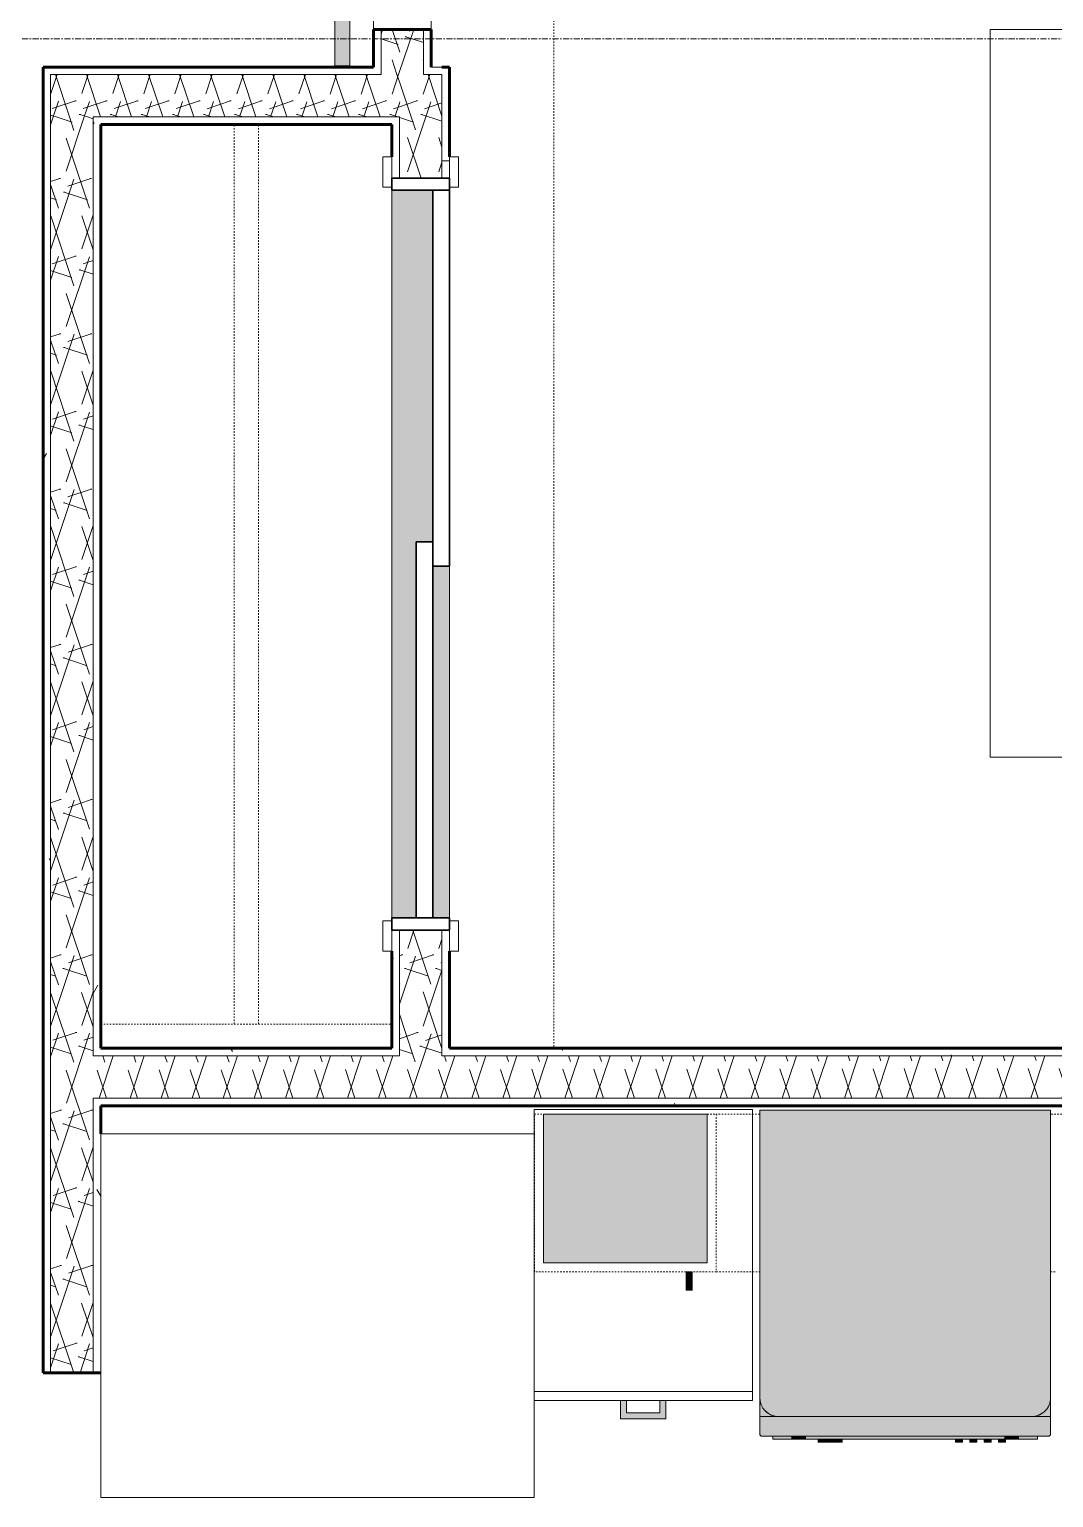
# Model space of a CAD drawing. Header units: inches. Extents: x -4169 to -1846, y 9706 to 12377.
# Drawn here: x -2675.9 to -2591.4, y 11414.9 to 11536 of the extents above; entities that cross this region are included whole.
import ezdxf

# ---------------------------------------------------------------- set-up
doc = ezdxf.new("R2010")
doc.units = ezdxf.units.IN
doc.header["$MEASUREMENT"] = 0
doc.linetypes.add('Dash', pattern=[0.25, 0.125, -0.125])
doc.linetypes.add('Grid Line 1_2_', pattern=[0.875, 0.5, -0.125, 0.125, -0.125])
for name, color, linetype, lineweight in [('0-1', 7, 'Continuous', 5), ('0-2', 50, 'Continuous', 18), ('A-DOOR-1', 250, 'Continuous', 9), ('A-DOOR-2', 90, 'Continuous', 30), ('A-DOOR-3', 135, 'Continuous', 18), ('A-DOOR-4', 50, 'Continuous', 18), ('A-DOOR-5', 10, 'Continuous', 60), ('A-DOOR-FRAM-1', 90, 'Continuous', 30), ('A-WALL-1', 8, 'Continuous', 5), ('A-WALL-4', 10, 'Continuous', 60), ('A-WALL-5', 50, 'Continuous', 18), ('A-WALL-PATT-1', 250, 'Continuous', 9), ('A-WALL-PATT-2', 253, 'Continuous', 9), ('I-FURN-1', 250, 'Continuous', 9), ('I-FURN-HDLN-1', 250, 'Dash', 9), ('Q-CASE-1', 9, 'Continuous', 9), ('Q-CASE-3', 250, 'Continuous', 9), ('Q-CASE-4', 250, 'Dash', 9), ('Q-CASE-5', 254, 'Continuous', 9), ('Q-CASE-HDLN-1', 250, 'Dash', 9), ('Q-SPCQ-1', 250, 'Continuous', 9), ('Q-SPCQ-2', 55, 'Continuous', 9), ('S-GRID-1', 1, 'Grid Line 1_2_', 9)]:
    doc.layers.add(name, color=color, linetype=linetype, lineweight=lineweight)
pattern_1 = [(0, (0, 0), (20.48, 5.12), [0.845, -14.515, 0.845, -14.515, -81.92]), (0, (0, 0), (20.48, 5.12), [-30.72, 0.845, -29.875, 0.845, -14.515, -35.84]), (0, (0, 0), (20.48, 5.12), [-76.8, 0.845, -9.395, 0.845, -24.755]), (120, (7.68, 2.56), (-14.67405, 15.1762003), [0.845, -14.515, 0.845, -14.515, -81.92]), (120, (7.68, 2.56), (-14.67405, 15.1762003), [-30.72, 0.845, -29.875, 0.845, -14.515, -35.84]), (120, (7.68, 2.56), (-14.67405, 15.1762003), [-76.8, 0.845, -9.395, 0.845, -24.755]), (240, (10.24, 12.8), (-5.80595, -20.2962003), [0.845, -14.515, 0.845, -14.515, -81.92]), (240, (10.24, 12.8), (-5.80595, -20.2962003), [-30.72, 0.845, -29.875, 0.845, -14.515, -35.84]), (240, (10.24, 12.8), (-5.80595, -20.2962003), [-76.8, 0.845, -9.395, 0.845, -24.755])]
pattern_2 = [(161.57, (0.32, 0.32), (-2.560496185, -0.000537386), [0, -18.214, 2.022, 0]), (18.43, (-0.32, 0.32), (-2.560496185, 0.000537386), [0, -18.214, 2.022, 0]), (108.43, (0.32, 0.32), (1.27922091, -6.400876726), [6.07, -14.166]), (71.57, (-0.32, 0.32), (1.27922091, 6.400876726), [6.07, -14.166])]

# ---------------------------------------------------------------- blocks, each defined once
blk = doc.blocks.new('SLIDING - FLUSH - 5-0 x 6-8-2636081-ENLARGED RCP - 2ND FLOOR PLAN')
at = {"layer": 'A-DOOR-1'}
for p, q in [((-30.25, 3), (-32.75, 3)), ((-32.75, 3), (-32.75, 2.25)), ((-30.25, 2.25), (-30.25, 3)), ((32.75, 3), (30.25, 3)), ((30.25, 3), (30.25, 2.25)), ((32.75, 2.25), (32.75, 3)), ((-32.75, 2.25), (-30.25, 2.25)), ((30.25, 2.25), (32.75, 2.25)), ((-30.25, -2.5), (-32.75, -2.5)), ((-32.75, -2.5), (-32.75, -3.25)), ((-32.75, -3.25), (-30.25, -3.25)), ((-30.25, -3.25), (-30.25, -2.5)), ((32.75, -2.5), (30.25, -2.5)), ((30.25, -2.5), (30.25, -3.25)), ((30.25, -3.25), (32.75, -3.25)), ((32.75, -3.25), (32.75, -2.5))]:
    blk.add_line(p, q, dxfattribs=at)
at = {"layer": 'A-DOOR-2'}
for p, q in [((1, 2.25), (-30, 2.25)), ((-30, 2.25), (-30, 0.88)), ((1, 0.88), (1, 2.25)), ((-30, 0.88), (1, 0.88)), ((30, 0.88), (-1, 0.88)), ((-1, 0.88), (-1, -0.5)), ((30, -0.5), (30, 0.88)), ((-1, -0.5), (30, -0.5))]:
    blk.add_line(p, q, dxfattribs=at)
at = {"layer": 'A-DOOR-FRAM-1'}
for p, q in [((-30, 2.25), (-31, 2.25)), ((-31, 2.25), (-31, -2.5)), ((-30, -2.5), (-30, 2.25)), ((30, 2.25), (30, -2.5)), ((31, 2.25), (30, 2.25)), ((31, -2.5), (31, 2.25)), ((-31, -2.5), (-30, -2.5)), ((30, -2.5), (31, -2.5))]:
    blk.add_line(p, q, dxfattribs=at)
blk = doc.blocks.new('Refrigerator_-_Side-by-Side_6047 - 36_ X 30_-1372843-ENLARGED RCP - 2ND FLOOR PLAN')
at = {"layer": 'Q-SPCQ-1'}
for p, q in [((-17.88, 15.58), (17.87, 15.58)), ((-17.88, -14.42), (-17.88, 15.58)), ((17.87, 15.58), (17.87, -14.42)), ((17.87, -14.42), (-17.88, -14.42))]:
    blk.add_line(p, q, dxfattribs=at)
blk = doc.blocks.new('Dishwasher_15404 - 34_ counter-547918-ENLARGED RCP - 2ND FLOOR PLAN')
at = {"layer": 'Q-SPCQ-2'}
for points in [[(0, 0), (23.68, 0), (24.08, 0.05), (24.46, 0.21), (24.83, 0.52), (25.04, 0.79), (25.2, 1.17), (25.25, 1.57), (25.25, 22.43), (25.17, 22.9), (24.98, 23.29), (24.74, 23.58), (24.46, 23.79), (24.08, 23.95), (23.68, 24), (0, 24), (0, 3.67)], [(25.25, 0), (26.73, 0.01), (26.82, 0.06), (26.87, 0.2), (26.85, 23.86), (26.82, 23.94), (26.68, 24), (25.25, 24), (25.25, 0.42)], [(27.12, 21.39), (27.12, 22.91), (26.87, 22.91), (26.87, 21.39)], [(26.87, 20.19), (27.12, 20.19), (27.12, 21.39), (26.87, 21.39), (26.87, 20.22)], [(27.12, 3.81), (27.12, 20.19), (26.87, 20.19), (26.87, 3.81)], [(27.12, 19.69), (27.37, 19.69), (27.37, 20.28), (27.12, 20.28), (27.12, 20.19)], [(27.37, 18.51), (27.37, 19.1), (27.12, 19.1), (27.12, 18.51)], [(27.37, 17.33), (27.37, 17.92), (27.12, 17.92), (27.12, 17.33)], [(27.37, 16.15), (27.37, 16.74), (27.12, 16.74), (27.12, 16.15)], [(27.37, 5.81), (27.37, 6.79), (27.12, 6.79), (27.12, 5.81)], [(27.12, 4.82), (27.37, 4.82), (27.37, 5.81), (27.12, 5.81), (27.12, 4.86)], [(26.87, 2.61), (27.12, 2.61), (27.12, 3.81), (26.87, 3.81), (26.87, 2.63)], [(27.12, 1.09), (27.12, 2.61), (26.87, 2.61), (26.87, 1.09)]]:
    blk.add_hatch(color=256, dxfattribs=at).paths.add_polyline_path(points, flags=0)
h = blk.add_hatch(color=256, dxfattribs=at)
h.paths.add_polyline_path([(24.74, 0), (25.25, 0), (25.25, 1.57), (25.2, 1.17), (24.96, 0.67), (24.74, 0.42), (24.46, 0.21), (24.08, 0.05), (23.68, 0), (24.57, 0)], flags=0)
h.paths.add_polyline_path([(25.25, 22.43), (25.25, 24), (23.68, 24), (24.08, 23.95), (24.48, 23.78), (24.83, 23.48), (25.04, 23.21), (25.22, 22.75)], flags=0)
h = blk.add_hatch(color=256, dxfattribs=at)
h.paths.add_polyline_path([(25.07, 0.85), (25.12, 0.95), (25.08, 0.9)], flags=0)
h.paths.add_polyline_path([(25.2, 1.2), (25.22, 1.25), (25.2, 1.23)], flags=0)
h.paths.add_polyline_path([(25, 23.26), (24.96, 23.33), (24.98, 23.29)], flags=0)
at = {"layer": 'Q-SPCQ-1'}
for p, q in [((0, 24), (23.68, 24)), ((0, 0), (0, 24)), ((23.68, 24), (25.25, 24)), ((25.25, 24), (26.68, 24)), ((25.25, 24), (25.25, 22.43)), ((26.87, 23.8), (26.87, 0.2)), ((25.25, 22.43), (25.25, 1.57)), ((26.87, 22.91), (27.12, 22.91)), ((27.12, 21.39), (27.12, 22.91)), ((27.12, 20.19), (27.12, 21.39)), ((27.12, 20.28), (27.37, 20.28)), ((27.12, 3.81), (27.12, 20.19)), ((27.12, 19.69), (27.37, 19.69)), ((27.37, 19.69), (27.37, 20.28)), ((27.12, 19.1), (27.37, 19.1)), ((27.12, 18.51), (27.37, 18.51)), ((27.37, 18.51), (27.37, 19.1)), ((27.12, 17.92), (27.37, 17.92)), ((27.12, 17.33), (27.37, 17.33)), ((27.37, 17.33), (27.37, 17.92)), ((27.12, 16.74), (27.37, 16.74)), ((27.12, 16.15), (27.37, 16.15)), ((27.37, 16.15), (27.37, 16.74)), ((27.12, 6.79), (27.37, 6.79)), ((27.37, 5.81), (27.37, 6.79)), ((27.37, 4.82), (27.37, 5.81)), ((27.37, 4.82), (27.12, 4.82)), ((27.12, 2.61), (27.12, 3.81)), ((27.12, 1.09), (27.12, 2.61)), ((25.25, 1.57), (25.25, 0)), ((23.68, 0), (0, 0)), ((26.87, 1.09), (27.12, 1.09)), ((25.25, 0), (23.68, 0)), ((26.68, 0), (25.25, 0))]:
    blk.add_line(p, q, dxfattribs=at)
for centre, radius, start, end in [((23.68, 22.43), 1.57, 360, 90), ((23.68, 22.43), 1.57, 32.077, 42.3359), ((23.68, 22.43), 1.57, 17.8182, 27.5266), ((26.68, 23.8), 0.197, 360, 90), ((23.68, 22.43), 1.57, 360, 13.6425), ((23.68, 1.57), 1.57, 270, 360), ((23.68, 1.57), 1.57, 346.3575, 360), ((23.68, 1.57), 1.57, 317.6641, 327.923), ((23.68, 1.57), 1.57, 332.4734, 342.1818), ((26.68, 0.2), 0.197, 270, 360), ((26.68, 0.2), 0.197, 285, 345)]:
    blk.add_arc(centre, radius, start, end, dxfattribs=at)
blk = doc.blocks.new('BARN - FLUSH - 3-0 x 7-0 BARN DOOR-2638558-ENLARGED RCP - 2ND FLOOR PLAN')
at = {"layer": 'A-DOOR-3'}
h = blk.add_hatch(color=256, dxfattribs=at)
h.paths.add_polyline_path([(21, -4.32), (-21, -4.34), (-21, -4.95), (21, -4.95), (21, -4.34)], flags=0)
h.paths.add_polyline_path([(-57, -4.63), (-57, -4.32), (-60, -4.34), (-60, -4.95), (-57, -4.95), (-57, -4.64)], flags=0)
for points in [[(-21, -5.82), (-21, -4.07), (-57, -4.07), (-57, -5.82), (-22.13, -5.82)], [(-58.5, -6), (-58.5, -5.67), (-60, -5.67), (-60, -6)], [(-22.23, -6), (-22.23, -5.82), (-23.73, -5.82), (-23.73, -6), (-22.68, -6)]]:
    blk.add_hatch(color=256, dxfattribs=at).paths.add_polyline_path(points, flags=0)
h = blk.add_hatch(color=256, dxfattribs=at)
h.paths.add_polyline_path([(21, -5.55), (21, -4.95), (-21, -4.95), (-21, -5.57), (21, -5.57)], flags=0)
h.paths.add_polyline_path([(-57, -5.39), (-57, -4.95), (-60, -4.95), (-60, -5.57), (-57, -5.55), (-57, -5.39)], flags=0)
at = {"layer": 'A-DOOR-4'}
for p, q in [((-60, -4.32), (-57, -4.32)), ((-60, -4.32), (-60, -4.95)), ((-57, -5.82), (-57, -4.07)), ((-57, -4.07), (-21, -4.07)), ((-21, -4.07), (-21, -5.82)), ((-21, -4.32), (21, -4.32)), ((21, -4.95), (21, -4.32)), ((-60, -4.95), (-60, -5.57)), ((-57, -5.57), (-60, -5.57)), ((-21, -5.82), (-57, -5.82)), ((21, -5.57), (-21, -5.57)), ((21, -5.57), (21, -4.95))]:
    blk.add_line(p, q, dxfattribs=at)
at = {"layer": 'A-DOOR-5'}
for p, q in [((-60, -6), (-60, -5.67)), ((-60, -5.67), (-58.5, -5.67)), ((-58.5, -6), (-60, -6)), ((-58.5, -5.67), (-58.5, -6)), ((-23.73, -6), (-23.73, -5.82)), ((-22.23, -6), (-23.73, -6)), ((-22.23, -5.82), (-22.23, -6))]:
    blk.add_line(p, q, dxfattribs=at)
blk = doc.blocks.new('OD_CW_Closet - OD_CW_Closet-2508933-ENLARGED RCP - 2ND FLOOR PLAN')
at = {"layer": 'Q-CASE-HDLN-1'}
for p, q in [((0.74, 24), (0.74, 0)), ((0.74, 13), (74.9, 13)), ((0.74, 11), (74.9, 11)), ((0.74, 0), (6.74, 0)), ((9.24, 0), (69.74, 0)), ((72.24, 0), (74.9, 0))]:
    blk.add_line(p, q, dxfattribs=at)
blk = doc.blocks.new('Bed-Standard - Queen 60_ x 79_-1242961-ENLARGED RCP - 2ND FLOOR PLAN')
at = {"layer": 'I-FURN-1'}
for p, q in [((40.69, 37.7), (-19.31, 37.7)), ((-19.31, 37.7), (-19.31, -41.3)), ((40.69, -41.3), (40.69, 37.7)), ((-16.31, 35.7), (-16.31, 23.7)), ((-16.31, 35.7), (37.69, 35.7)), ((37.69, 35.7), (37.69, 23.7)), ((40.69, 23.7), (-19.31, 17.13)), ((-16.31, 23.7), (37.69, 23.7)), ((-19.31, -41.3), (40.69, -41.3))]:
    blk.add_line(p, q, dxfattribs=at)
at = {"layer": 'I-FURN-HDLN-1'}
for p, q in [((-55.31, 37.7), (-55.31, -77.3)), ((64.69, -77.3), (64.69, 37.7)), ((-55.31, -77.3), (64.69, -77.3))]:
    blk.add_line(p, q, dxfattribs=at)
blk = doc.blocks.new('Base Cabinet 3 Drawer 230 - Base Cabinet 3 Drawer 230 18_-2554959-ENLARGED RCP - 2ND FLOOR PLAN')
at = {"layer": 'Q-CASE-5'}
blk.add_hatch(color=256, dxfattribs=at).paths.add_polyline_path([(-1.14, -24), (-1.14, -25.5), (2.61, -25.5), (2.61, -24), (2.11, -24), (2.11, -25), (-0.64, -25), (-0.64, -24)], flags=0)
at = {"layer": 'Q-CASE-3'}
for p, q in [((-8.26, -23.25), (-8.26, 0)), ((-8.26, 0), (9.74, 0)), ((9.74, 0), (9.74, -23.25)), ((-8.26, -23.25), (-8.26, -24)), ((9.74, -23.25), (-8.26, -23.25)), ((-8.26, -24), (9.74, -24)), ((-0.64, -24), (-1.14, -24)), ((-1.14, -25.5), (-1.14, -24)), ((-0.64, -25), (-0.64, -24)), ((2.11, -25), (2.11, -24)), ((2.11, -24), (2.61, -24)), ((2.61, -24), (2.61, -25.5)), ((9.74, -24), (9.74, -23.25)), ((-0.64, -25), (2.11, -25)), ((2.61, -25.5), (-1.14, -25.5))]:
    blk.add_line(p, q, dxfattribs=at)
blk = doc.blocks.new('300 Series Wall Hung Cabinet_302 - 30_ X 24_-V22-ENLARGED RCP - 2ND FLOOR PLAN')
at = {"layer": 'Q-CASE-4'}
for p, q in [((-11.43, -0.19), (-15, -0.19)), ((-15, -0.19), (-15, -13.19)), ((15, -0.19), (12.57, -0.19)), ((15, -4.87), (15, -0.19)), ((-15, -13.19), (-11.43, -13.19)), ((12.57, -13.19), (13.07, -13.19))]:
    blk.add_line(p, q, dxfattribs=at)
blk = doc.blocks.new('300 Series Wall Hung Cabinet_301 - 15_ x 24_-V51-ENLARGED RCP - 2ND FLOOR PLAN')
at = {"layer": 'Q-CASE-1'}
for points in [[(-5.5, 14.69), (-5.5, 13.19), (-5.01, 13.19), (-5.01, 14.69)], [(6.75, 12.44), (-6.75, 12.44), (-6.75, 0.19), (6.75, 0.19), (6.75, 10.83)]]:
    blk.add_hatch(color=256, dxfattribs=at).paths.add_polyline_path(points, flags=0)
at = {"layer": 'Q-CASE-3'}
for p, q in [((-5.01, 14.69), (-5.5, 14.69)), ((-5.5, 14.69), (-5.5, 13.19)), ((-5.01, 13.19), (-5.01, 14.69)), ((-6.75, 0.19), (-6.75, 12.44)), ((-6.75, 12.44), (6.75, 12.44)), ((-5.5, 13.19), (-5.01, 13.19)), ((6.75, 12.44), (6.75, 0.19)), ((6.75, 0.19), (-6.75, 0.19))]:
    blk.add_line(p, q, dxfattribs=at)
at = {"layer": 'Q-CASE-4'}
for p, q in [((-7.5, 0.19), (-7.5, 13.19)), ((-7.5, 13.19), (7.5, 13.19)), ((7.5, 13.19), (7.5, 0.19)), ((7.5, 0.19), (-7.5, 0.19))]:
    blk.add_line(p, q, dxfattribs=at)
blk = doc.blocks.new('CTR - 1st Phase - Unit Layouts_rvt-1-ENLARGED RCP - 2ND FLOOR PLAN')
at = {"layer": 'A-WALL-1'}
h = blk.add_hatch(color=256, dxfattribs=at)
h.paths.add_polyline_path([(-2645.95, 11462.72), (-2643.95, 11462.72), (-2643.95, 11493.72), (-2642.58, 11493.72), (-2642.58, 11522.72), (-2645.95, 11522.72), (-2645.95, 11475.74)], flags=0)
h.paths.add_polyline_path([(-2642.58, 11462.72), (-2641.2, 11462.72), (-2641.2, 11491.72), (-2642.58, 11491.72), (-2642.58, 11473.41)], flags=0)
at = {"layer": 'A-WALL-PATT-1'}
h = blk.add_hatch(dxfattribs=at)
h.set_pattern_fill('FP_1', color=256, style=0, pattern_type=2)
h.set_pattern_definition(pattern_1)
h.paths.add_polyline_path([(-2647.47, 11532.88), (-2646.85, 11532.88), (-2646.85, 11535.98), (-2647.47, 11535.98), (-2647.47, 11534.69)], flags=0)
h.paths.add_polyline_path([(-2647.47, 11571.98), (-2646.85, 11571.98), (-2646.85, 11623.24), (-2647.47, 11623.24), (-2647.47, 11576.11)], flags=0)
h = blk.add_hatch(dxfattribs=at)
h.set_pattern_fill('FP_1', color=256, style=0, pattern_type=2)
h.set_pattern_definition(pattern_1)
h.paths.add_polyline_path([(-2643, 11532.88), (-2642.72, 11532.88), (-2642.72, 11535.98), (-2643.35, 11535.98), (-2643.35, 11532.88)], flags=0)
h.paths.add_polyline_path([(-2642.72, 11571.98), (-2642.72, 11572.61), (-2643.35, 11572.61), (-2643.35, 11571.98)], flags=0)
h.paths.add_polyline_path([(-2642.72, 11576.11), (-2642.72, 11623.26), (-2643.35, 11623.26), (-2643.35, 11576.11)], flags=0)
h = blk.add_hatch(dxfattribs=at)
h.set_pattern_fill('FP_1', color=256, style=0, pattern_type=2)
h.set_pattern_definition(pattern_1)
h.paths.add_polyline_path([(-2641.2, 11451.98), (-2641.2, 11461.72), (-2641.83, 11461.72), (-2641.83, 11451.98)], flags=0)
h.paths.add_polyline_path([(-2641.2, 11523.72), (-2641.2, 11532.88), (-2641.83, 11532.88), (-2641.83, 11523.72)], flags=0)
h = blk.add_hatch(dxfattribs=at)
h.set_pattern_fill('FP_1', color=256, style=0, pattern_type=2)
h.set_pattern_definition(pattern_1)
h.paths.add_polyline_path([(-2674.1, 11425.22), (-2674.1, 11532.26), (-2674.72, 11532.26), (-2674.72, 11425.22)], flags=0)
h = blk.add_hatch(dxfattribs=at)
h.set_pattern_fill('FP_1', color=256, style=0, pattern_type=2)
h.set_pattern_definition(pattern_1)
h.paths.add_polyline_path([(-2670.6, 11528.13), (-2645.95, 11528.13), (-2645.95, 11528.76), (-2670.6, 11528.76)], flags=0)
h = blk.add_hatch(dxfattribs=at)
h.set_pattern_fill('FP_1', color=256, style=0, pattern_type=2)
h.set_pattern_definition(pattern_1)
h.paths.add_polyline_path([(-2670.6, 11425.22), (-2669.97, 11425.22), (-2669.97, 11447.86), (-2670.6, 11447.86), (-2670.6, 11447.23)], flags=0)
h.paths.add_polyline_path([(-2670.6, 11451.36), (-2669.97, 11451.36), (-2669.97, 11528.13), (-2670.6, 11528.13), (-2670.6, 11475.74)], flags=0)
h = blk.add_hatch(dxfattribs=at)
h.set_pattern_fill('FP_1', color=256, style=0, pattern_type=2)
h.set_pattern_definition(pattern_1)
h.paths.add_polyline_path([(-2645.95, 11451.98), (-2645.33, 11451.98), (-2645.33, 11461.72), (-2645.95, 11461.72), (-2645.95, 11459.97)], flags=0)
h.paths.add_polyline_path([(-2645.33, 11523.72), (-2645.33, 11528.76), (-2645.95, 11528.76), (-2645.95, 11523.72)], flags=0)
h = blk.add_hatch(dxfattribs=at)
h.set_pattern_fill('FP_1', color=256, style=0, pattern_type=2)
h.set_pattern_definition(pattern_1)
h.paths.add_polyline_path([(-2645.33, 11451.36), (-2645.33, 11451.98), (-2669.97, 11451.98), (-2669.97, 11451.36), (-2645.95, 11451.36)], flags=0)
h.paths.add_polyline_path([(-2517.37, 11451.36), (-2517.37, 11451.98), (-2641.83, 11451.98), (-2641.83, 11451.36), (-2517.6, 11451.36)], flags=0)
h = blk.add_hatch(dxfattribs=at)
h.set_pattern_fill('FP_1', color=256, style=0, pattern_type=2)
h.set_pattern_definition(pattern_1)
h.paths.add_polyline_path([(-2669.97, 11447.23), (-2517.37, 11447.23), (-2517.37, 11447.86), (-2669.97, 11447.86)], flags=0)
at = {"layer": 'A-WALL-PATT-2'}
h = blk.add_hatch(dxfattribs=at)
h.set_pattern_fill('FP_2', color=256, style=0, pattern_type=2)
h.set_pattern_definition(pattern_2)
h.paths.add_polyline_path([(-2643.35, 11532.26), (-2643.35, 11535.98), (-2646.85, 11535.98), (-2646.85, 11532.26), (-2645.33, 11532.26)], flags=0)
h.paths.add_polyline_path([(-2646.85, 11571.98), (-2643.35, 11571.98), (-2643.35, 11623.26), (-2646.85, 11623.26), (-2646.85, 11576.28)], flags=0)
h = blk.add_hatch(dxfattribs=at)
h.set_pattern_fill('FP_2', color=256, style=0, pattern_type=2)
h.set_pattern_definition(pattern_2)
h.paths.add_polyline_path([(-2645.95, 11528.76), (-2645.33, 11528.76), (-2645.33, 11532.26), (-2674.1, 11532.26), (-2674.1, 11528.76), (-2646.85, 11528.76)], flags=0)
h = blk.add_hatch(dxfattribs=at)
h.set_pattern_fill('FP_2', color=256, style=0, pattern_type=2)
h.set_pattern_definition(pattern_2)
h.paths.add_polyline_path([(-2641.83, 11451.36), (-2641.83, 11461.72), (-2645.33, 11461.72), (-2645.33, 11451.36)], flags=0)
h.paths.add_polyline_path([(-2641.83, 11523.72), (-2641.83, 11532.26), (-2645.33, 11532.26), (-2645.33, 11523.72)], flags=0)
h = blk.add_hatch(dxfattribs=at)
h.set_pattern_fill('FP_2', color=256, style=0, pattern_type=2)
h.set_pattern_definition(pattern_2)
h.paths.add_polyline_path([(-2674.1, 11425.22), (-2670.6, 11425.22), (-2670.6, 11528.76), (-2674.1, 11528.76), (-2674.1, 11475.74)], flags=0)
h = blk.add_hatch(dxfattribs=at)
h.set_pattern_fill('FP_2', color=256, style=0, pattern_type=2)
h.set_pattern_definition(pattern_2)
h.paths.add_polyline_path([(-2518.74, 11447.86), (-2516.12, 11447.86), (-2516.12, 11451.36), (-2670.6, 11451.36), (-2670.6, 11447.86), (-2552.5, 11447.86)], flags=0)
at = {"layer": 'A-WALL-4'}
for p, q in [((-2647.47, 11532.88), (-2647.47, 11535.98)), ((-2647.47, 11535.98), (-2642.72, 11535.98)), ((-2642.72, 11535.98), (-2642.72, 11532.88)), ((-2674.72, 11532.88), (-2647.47, 11532.88)), ((-2674.72, 11532.26), (-2674.72, 11532.88)), ((-2641.83, 11532.88), (-2641.2, 11532.88)), ((-2641.2, 11532.88), (-2641.2, 11525.47)), ((-2674.72, 11528.13), (-2674.72, 11532.26)), ((-2674.72, 11425.22), (-2674.72, 11528.13)), ((-2669.97, 11528.13), (-2669.97, 11451.98)), ((-2645.95, 11528.13), (-2669.97, 11528.13)), ((-2645.95, 11525.47), (-2645.95, 11528.13)), ((-2645.95, 11451.98), (-2645.95, 11459.97)), ((-2641.2, 11459.97), (-2641.2, 11451.98)), ((-2669.97, 11451.98), (-2645.95, 11451.98)), ((-2641.2, 11451.98), (-2514.87, 11451.98)), ((-2514.87, 11447.23), (-2669.97, 11447.23)), ((-2669.97, 11447.23), (-2669.97, 11444.92)), ((-2669.97, 11425.22), (-2674.72, 11425.22))]:
    blk.add_line(p, q, dxfattribs=at)
at = {"layer": 'A-WALL-5'}
for p, q in [((-2647.47, 11571.98), (-2647.47, 11535.98)), ((-2642.72, 11535.98), (-2642.72, 11571.98)), ((-2646.85, 11535.98), (-2646.85, 11532.88)), ((-2643.35, 11535.98), (-2643.35, 11532.88)), ((-2646.85, 11532.88), (-2646.85, 11532.26)), ((-2643.35, 11532.88), (-2643.35, 11532.26)), ((-2642.72, 11532.88), (-2641.83, 11532.88)), ((-2674.1, 11532.26), (-2674.1, 11528.76)), ((-2646.85, 11532.26), (-2674.1, 11532.26)), ((-2641.83, 11532.26), (-2643.35, 11532.26)), ((-2641.83, 11532.26), (-2641.83, 11523.72)), ((-2674.1, 11528.76), (-2674.1, 11528.13)), ((-2674.1, 11425.22), (-2674.1, 11528.13)), ((-2670.6, 11528.76), (-2670.6, 11528.13)), ((-2645.95, 11528.76), (-2670.6, 11528.76)), ((-2670.6, 11451.36), (-2670.6, 11528.13)), ((-2645.33, 11528.76), (-2645.95, 11528.76)), ((-2645.33, 11528.76), (-2645.33, 11523.72)), ((-2645.95, 11522.72), (-2645.95, 11462.72)), ((-2641.2, 11462.72), (-2641.2, 11491.72)), ((-2645.33, 11461.72), (-2645.33, 11451.98)), ((-2641.83, 11461.72), (-2641.83, 11451.98)), ((-2669.97, 11451.36), (-2670.6, 11451.36)), ((-2645.33, 11451.36), (-2669.97, 11451.36)), ((-2645.33, 11451.98), (-2645.33, 11451.36)), ((-2641.83, 11451.98), (-2641.83, 11451.36)), ((-2514.87, 11451.36), (-2641.83, 11451.36)), ((-2669.97, 11447.86), (-2670.6, 11447.86)), ((-2670.6, 11425.22), (-2670.6, 11447.86)), ((-2514.87, 11447.86), (-2669.97, 11447.86))]:
    blk.add_line(p, q, dxfattribs=at)
at = {"layer": '0-2'}
for name, p, rotation in [('BARN - FLUSH - 3-0 x 7-0 BARN DOOR-2638558-ENLARGED RCP - 2ND FLOOR PLAN', (-2645.1, 11553.98), 270.0000000000123), ('Bed-Standard - Queen 60_ x 79_-1242961-ENLARGED RCP - 2ND FLOOR PLAN', (-2555.3, 11516.67), 270.0000000000252), ('OD_CW_Closet - OD_CW_Closet-2508933-ENLARGED RCP - 2ND FLOOR PLAN', (-2645.97, 11453.23), 89.99999999999335), ('SLIDING - FLUSH - 5-0 x 6-8-2636081-ENLARGED RCP - 2ND FLOOR PLAN', (-2643.45, 11492.72), 270.0000000000336), ('300 Series Wall Hung Cabinet_301 - 15_ x 24_-V51-ENLARGED RCP - 2ND FLOOR PLAN', (-2626.7, 11446.73), 180), ('Dishwasher_15404 - 34_ counter-547918-ENLARGED RCP - 2ND FLOOR PLAN', (-2615.62, 11446.86), 270.0000000000441), ('Refrigerator_-_Side-by-Side_6047 - 36_ X 30_-1372843-ENLARGED RCP - 2ND FLOOR PLAN', (-2652.1, 11430.5), 180)]:
    blk.add_blockref(name, p, dxfattribs=dict(at, rotation=rotation))
for name, p in [('Base Cabinet 3 Drawer 230 - Base Cabinet 3 Drawer 230 18_-2554959-ENLARGED RCP - 2ND FLOOR PLAN', (-2625.96, 11446.92)), ('300 Series Wall Hung Cabinet_302 - 30_ X 24_-V22-ENLARGED RCP - 2ND FLOOR PLAN', (-2604.2, 11446.73))]:
    blk.add_blockref(name, p, dxfattribs=at)
blk = doc.blocks.new('CTR - 1st Phase - Shell_rvt-1-ENLARGED RCP - 2ND FLOOR PLAN')
at = {"layer": 'S-GRID-1'}
blk.add_line((-1846.46, 11535.19), (-4136.46, 11535.19), dxfattribs=at)

msp = doc.modelspace()

# ---------------------------------------------------------------- block references
at = {"layer": '0-1'}
for name in ['CTR - 1st Phase - Shell_rvt-1-ENLARGED RCP - 2ND FLOOR PLAN', 'CTR - 1st Phase - Unit Layouts_rvt-1-ENLARGED RCP - 2ND FLOOR PLAN']:
    msp.add_blockref(name, (0, 0), dxfattribs=at)

doc.saveas('drawing.dxf')
